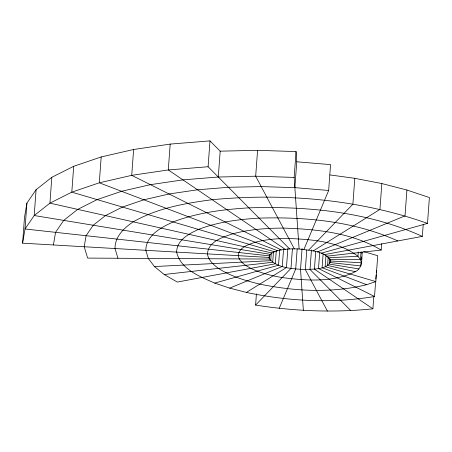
<?xml version="1.0" encoding="UTF-8"?>
<svg xmlns="http://www.w3.org/2000/svg" width="452" height="452" viewBox="0 0 452 452"><rect width="100%" height="100%" fill="white"/><g stroke="black" fill="none" stroke-linecap="round" stroke-linejoin="round"><path stroke-width="0.68" d="M269.019 257.442L22.6 243.182L24.498 217.327L26.917 203.129L36.098 189.676L51.822 177.297L73.699 166.296L101.191 156.951L133.617 149.488L170.189 144.092L209.994 140.888L220.186 151.166L257.578 150.341L296.054 151.567L296.766 161.793L294.868 187.648L261.2 186.58L228.48 187.297L197.518 189.783L169.076 193.981L143.855 199.79L122.469 207.061L105.457 215.61L93.225 225.237L86.083 235.701L84.202 246.747L87.637 258.098L269.511 259.064C278.375 268.584 293.184 268.754 305.337 269.601C313.242 268.708 327.384 270.268 330.621 261.002C325.18 250.431 309.439 250.617 299.111 248.995C291.896 248.651 284.562 248.888 277.539 250.73C274.211 251.854 269.335 253.261 269.019 257.442L269.511 259.064L269.816 254.866M26.917 203.129L25.018 228.983L22.6 243.182M36.098 189.676L34.199 215.531L25.018 228.983L269.285 255.86M51.822 177.297L49.923 203.151L34.199 215.531L270.307 254.369M73.699 166.296L71.8 192.156L49.923 203.151L272.053 252.99M101.191 156.951L99.293 182.811L71.8 192.156L274.488 251.77M133.617 149.488L131.718 175.342L281.144 249.899M170.189 144.092L168.291 169.946L285.206 249.301M289.63 248.945L208.095 166.743L209.994 140.888M53.404 244.961L55.551 232.345L63.715 220.384L77.687 209.383L97.135 199.609L121.571 191.298L150.397 184.665L182.902 179.868L218.288 177.02L220.186 151.166M257.578 150.341L255.679 176.201L294.303 248.843M373.821 296.241L372.894 308.818C333.847 312.88 294.342 311.179 255.595 305.089L256.414 293.907M271.307 253.001L270.748 260.685L154.443 266.544L148.262 258.42L145.81 250.312C146.075 235.306 161.172 227.356 173.144 221.96C197.275 212.638 223.198 209.445 248.86 207.847C307.597 206.044 368.295 211.886 422.337 236.379L423.213 224.503M273.466 251.792L272.697 262.279L164.2 274.494L154.443 266.544M276.24 251.21L275.319 263.793L177.303 282.065L164.2 274.494M279.669 249.82L278.539 265.194L214.7 283.099C200.083 276.539 180.63 269.573 176.613 252.092C176.828 240.091 188.902 233.729 198.479 229.413C217.785 221.955 238.52 219.401 259.052 218.124C306.044 216.677 354.6 221.356 397.833 240.95M283.573 248.979L282.291 266.448L229.689 288.122L214.7 283.099M287.856 248.656L286.466 267.522L246.408 292.427L229.689 288.122M299.111 248.995L294.156 177.421L296.054 151.567M292.416 248.826L290.975 268.398L255.595 305.089M297.19 248.775L295.704 269.042L279.223 308.32M302.066 248.481L300.529 269.448L303.36 310.349M306.778 250.035L305.337 269.601L327.412 311.112M311.451 249.928L310.015 269.499L350.78 310.597M315.716 251.674L314.434 269.143L372.894 308.818M319.677 252.47L318.502 268.539L374.533 296.501L375.663 281.127M323.129 253.736L322.101 267.714L366.662 284.692L375.827 281.579L377.725 255.719L363.724 251.606M303.942 249.402L328.655 190.478L330.553 164.624L296.766 161.793M325.977 255.493L325.157 266.674L375.827 281.579M328.203 257.064L327.587 265.454L355.357 271.68C362.82 268.076 361.651 259.165 362.193 252.306M329.745 258.487L329.333 264.075L358.848 268.929M330.61 259.086L330.356 262.584L360.888 265.94L361.091 263.149M329.892 174.918L354.792 178.325L352.893 204.18L308.665 250.046M358.283 252.097L357.973 256.295L360.447 259.544L361.425 262.787L330.621 261.002M361.012 251.854L360.447 259.544L330.135 259.38M361.351 259.651L361.555 256.855M361.815 253.363L361.916 251.967M354.792 178.325L381.838 183.557L379.94 209.412L313.174 250.922M375.815 279.031L376.126 274.839M376.279 272.742L376.431 270.646M326.943 256.165L381.194 250.058L381.652 243.769M381.838 183.557L406.913 190.021L405.015 215.875L317.355 251.996M321.101 253.25L427.502 223.401L429.4 197.547L406.913 190.021M355.357 271.68C332.796 282.681 306.326 280.669 282.133 277.568C271.392 275.697 260.685 273.081 250.815 268.358C245.634 265.482 239.357 262.041 238.215 255.657C238.854 247.3 248.6 244.487 255.261 242.244C266.183 239.345 277.522 238.503 288.788 238.464C312.405 239.56 338.599 241.266 357.973 256.295L328.898 257.759M366.662 284.692C331.695 293.342 294.806 291.308 259.764 284.127C245.408 280.692 230.983 276.404 218.452 268.386C213.491 264.742 208.361 260.312 207.411 253.877C208.372 241.34 222.989 237.119 232.978 233.752C249.363 229.407 266.369 228.147 283.268 228.09C316.682 229.119 351.859 232.735 381.194 250.058M324.327 254.651L422.337 236.379M374.533 296.501C332.107 303.654 288.399 301.275 246.408 292.427M208.095 166.743L168.291 169.946L131.718 175.342L99.293 182.811L277.539 250.73M218.288 177.02L255.679 176.201L294.156 177.421M294.868 187.648L328.655 190.478M427.502 223.401C358.798 199.14 284.415 192.914 212.135 199.705C185.015 203.259 157.273 208.112 133.221 221.842C123.978 227.966 114.893 236.605 115.006 248.527L117.949 258.256"/></g></svg>
